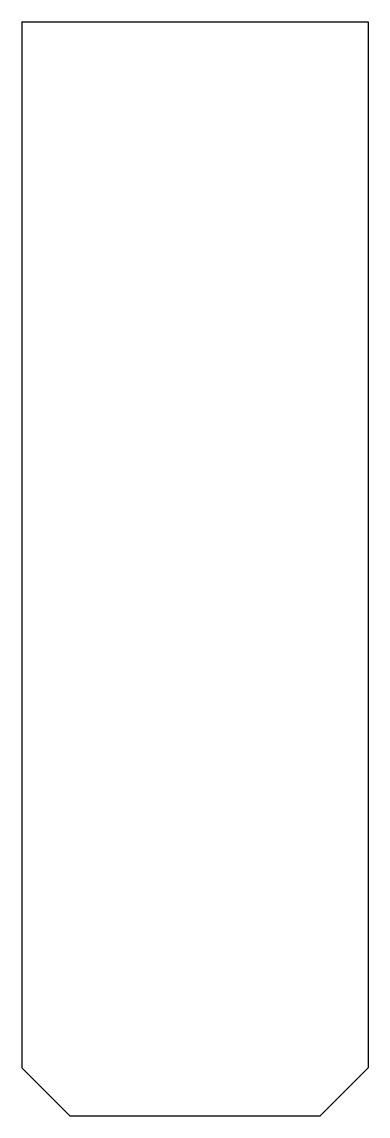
# Model space of a CAD drawing. Header units: inches. Extents: x 228 to 271, y 209 to 345.
import ezdxf

# ---------------------------------------------------------------- set-up
doc = ezdxf.new("R2010")
doc.units = ezdxf.units.IN
doc.header["$MEASUREMENT"] = 0

msp = doc.modelspace()

# ---------------------------------------------------------------- linework, layer by layer
for p, q in [((228.16, 344.95), (228.16, 214.95)), ((271.16, 344.95), (271.16, 214.95))]:
    msp.add_line(p, q)
for points in [[(228.16, 344.95), (271.16, 344.95)], [(271.16, 214.95), (265.16, 208.95), (234.16, 208.95), (228.16, 214.95)]]:
    msp.add_lwpolyline(points)

doc.saveas('drawing.dxf')
